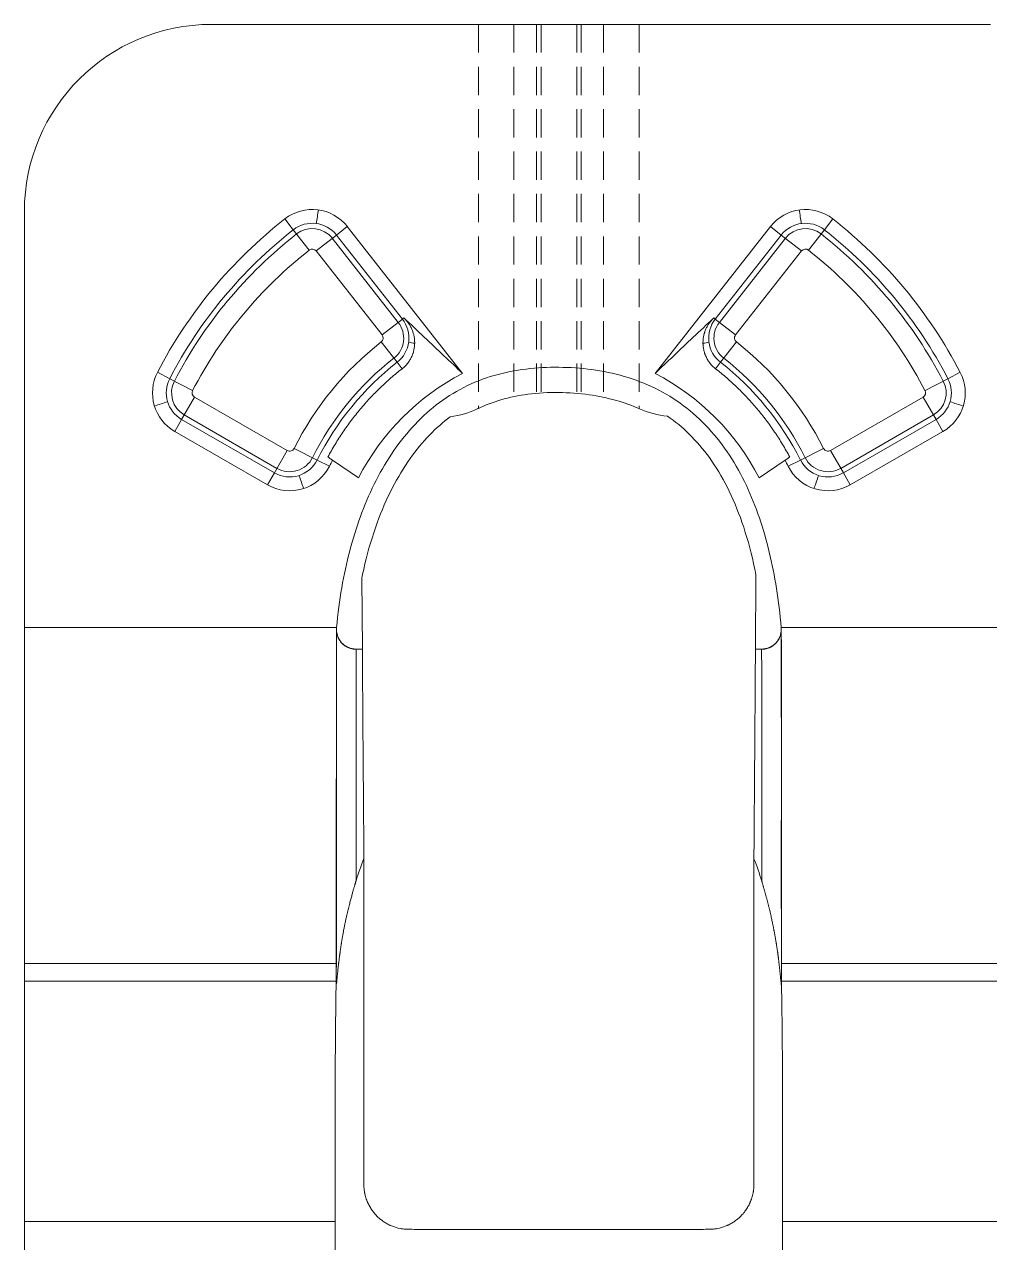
# Model space of a CAD drawing. Header units: millimetres. Extents: x 742 to 1164, y 383 to 613.
# Drawn here: x 742.1 to 850.4, y 476.6 to 613.5 of the extents above; entities that cross this region are included whole.
import ezdxf

# ---------------------------------------------------------------- set-up
doc = ezdxf.new("R2010")
doc.units = ezdxf.units.MM
doc.linetypes.add('HIDDEN', pattern=[9.525, 6.35, -3.175])
doc.layers.add('core', color=7, linetype='Continuous', lineweight=20)

msp = doc.modelspace()

# ---------------------------------------------------------------- linework, layer by layer
at = {"layer": 'core', "lineweight": 18}
for p, q in [((850.51, 613.46), (763.07, 613.46)), ((742.07, 592.46), (742.07, 545.7)), ((778.32, 590.75), (791.26, 574.25)), ((812.87, 574.25), (825.82, 590.75)), ((758.95, 567.74), (769.35, 561.74)), ((834.78, 561.74), (845.19, 567.74)), ((776.67, 564.5), (779.58, 562.51)), ((824.55, 562.51), (827.47, 564.5)), ((824.14, 543.29), (824.2, 551.58)), ((779.95, 551.27), (780.01, 543.29)), ((742.07, 545.7), (777.12, 545.7)), ((927.12, 545.7), (827.03, 545.7)), ((780.01, 543.29), (779.32, 543.29)), ((824.82, 543.29), (824.14, 543.29)), ((780.18, 519.76), (780.18, 483.16)), ((823.97, 519.73), (823.97, 483.16)), ((742.07, 507.96), (742.07, 505.98)), ((742.07, 418.01), (742.07, 478.97)), ((742.07, 478.97), (776.94, 478.97)), ((776.94, 475.15), (776.94, 478.97)), ((926.94, 478.97), (827.19, 478.97)), ((827.19, 478.97), (827.19, 475.15))]:
    msp.add_line(p, q, dxfattribs=at)
at = {"layer": 'core', "linetype": 'HIDDEN', "lineweight": 13, "ltscale": 0.5}
for p, q in [((793.03, 613.46), (793.03, 570.32)), ((797.03, 613.46), (797.03, 571.65)), ((799.57, 613.46), (799.57, 572.01)), ((800.07, 613.46), (800.07, 572.05)), ((804.07, 613.46), (804.07, 572.01)), ((804.57, 613.46), (804.57, 571.96)), ((807.1, 613.46), (807.1, 571.56))]:
    msp.add_line(p, q, dxfattribs=at)
at = {"layer": 'core', "lineweight": 13}
for p, q in [((771.3, 591.61), (772.26, 590.39)), ((832.83, 591.61), (831.88, 590.39)), ((774.04, 588.1), (772.26, 590.39)), ((778.32, 590.75), (777.1, 589.8)), ((825.82, 590.75), (827.03, 589.8)), ((830.09, 588.1), (831.88, 590.39)), ((774.82, 588.01), (777.1, 589.8)), ((776.63, 589.43), (784.04, 579.99)), ((777.1, 589.8), (784.51, 580.35)), ((819.63, 580.35), (827.03, 589.8)), ((820.1, 579.99), (827.5, 589.43)), ((829.31, 588.01), (827.03, 589.8)), ((774.82, 588.01), (782.23, 578.57)), ((821.91, 578.57), (829.31, 588.01)), ((782.23, 578.57), (784.51, 580.35)), ((784.68, 580.49), (784.51, 580.35)), ((819.46, 580.49), (819.63, 580.35)), ((821.91, 578.57), (819.63, 580.35)), ((782.13, 577.79), (783.92, 575.5)), ((822, 577.79), (820.22, 575.5)), ((784.48, 574.78), (783.92, 575.5)), ((819.66, 574.78), (820.22, 575.5)), ((757.01, 574.38), (758.38, 573.66)), ((760.95, 572.33), (758.38, 573.66)), ((843.18, 572.33), (845.75, 573.66)), ((847.13, 574.38), (845.75, 573.66)), ((761.17, 571.59), (759.72, 569.09)), ((771.58, 565.59), (761.17, 571.59)), ((842.96, 571.59), (832.56, 565.59)), ((842.96, 571.59), (844.41, 569.09)), ((770.42, 563.59), (760.02, 569.6)), ((811.11, 570.28), (811.11, 570.28)), ((811.11, 570.28), (811.11, 570.28)), ((844.12, 569.6), (833.71, 563.59)), ((758.95, 567.74), (759.72, 569.09)), ((770.13, 563.08), (759.72, 569.09)), ((844.41, 569.09), (834.01, 563.08)), ((845.19, 567.74), (844.41, 569.09)), ((771.58, 565.59), (770.13, 563.08)), ((772.35, 565.82), (774.94, 564.52)), ((831.79, 565.82), (829.19, 564.52)), ((832.56, 565.59), (834.01, 563.08)), ((776.33, 563.83), (774.94, 564.52)), ((827.81, 563.83), (829.19, 564.52)), ((769.35, 561.74), (770.13, 563.08)), ((834.78, 561.74), (834.01, 563.08)), ((777.09, 507.96), (742.07, 507.96)), ((827.05, 507.96), (927.09, 507.96))]:
    msp.add_line(p, q, dxfattribs=at)
at = {"layer": 'core', "lineweight": 18}
for centre, radius, start, end in [((763.07, 592.46), 21, 90, 180), ((774.39, 587.67), 5, 38.1022, 128.0354), ((829.75, 587.67), 5, 51.9646, 141.8978), ((803.73, 550.15), 52.63, 128.0354, 152.5959), ((800.4, 550.15), 52.63, 27.4041, 51.9646), ((761.45, 572.07), 5, 152.5959, 239.9964), ((803.73, 550.15), 27.13, 117.3628, 152.9008), ((800.4, 550.15), 27.13, 27.0999, 62.6406), ((842.69, 572.07), 5, 300.0036, 27.4041), ((788.67, 579.18), 9.87, 277.0527, 295.8209), ((815.14, 579.29), 9.87, 245.94, 264.8917), ((803.73, 550.15), 30.63, 152.0783, 153.4723), ((800.4, 550.15), 30.63, 26.5277, 27.9217), ((771.85, 566.07), 5, 239.9964, 333.4723), ((832.28, 566.07), 5, 206.5277, 300.0036)]:
    msp.add_arc(centre, radius, start, end, dxfattribs=at)
at = {"layer": 'core', "lineweight": 13}
for centre, radius, start, end in [((803.73, 550.15), 51.08, 128.0354, 152.5959), ((803.73, 550.15), 50.49, 128.0354, 152.5959), ((774.39, 587.67), 3.45, 38.1022, 128.0354), ((774.39, 587.67), 2.86, 38.1022, 128.0354), ((829.75, 587.67), 3.45, 51.9646, 141.8978), ((829.75, 587.67), 2.86, 51.9646, 141.8978), ((800.4, 550.15), 50.49, 27.4041, 51.9646), ((800.4, 550.15), 51.08, 27.4041, 51.9646), ((803.73, 550.15), 48.18, 128.0354, 152.5959), ((774.39, 587.67), 0.554, 38.1022, 128.0354), ((829.75, 587.67), 0.554, 51.9646, 141.8978), ((800.4, 550.15), 48.18, 27.4041, 51.9646), ((781.79, 578.22), 3.45, 308.013, 38.1022), ((822.34, 578.22), 3.45, 141.8978, 231.987), ((781.79, 578.22), 2.86, 308.013, 38.1022), ((822.34, 578.22), 2.86, 141.8978, 231.987), ((803.73, 550.15), 35.08, 128.013, 153.4723), ((781.79, 578.22), 0.554, 308.013, 38.1022), ((822.34, 578.22), 0.554, 141.8978, 231.987), ((800.4, 550.15), 35.08, 26.5277, 51.987), ((803.73, 550.15), 32.77, 128.013, 153.4723), ((803.73, 550.15), 32.18, 128.013, 153.4723), ((800.4, 550.15), 32.18, 26.5277, 51.987), ((800.4, 550.15), 32.77, 26.5277, 51.987), ((761.45, 572.07), 3.45, 152.5959, 239.9964), ((842.69, 572.07), 3.45, 300.0036, 27.4041), ((761.45, 572.07), 2.86, 152.5959, 239.9964), ((761.45, 572.07), 0.554, 152.5959, 239.9964), ((842.69, 572.07), 0.554, 300.0036, 27.4041), ((842.69, 572.07), 2.86, 300.0036, 27.4041), ((771.85, 566.07), 0.554, 239.9964, 333.4723), ((832.28, 566.07), 0.554, 206.5277, 300.0036), ((771.85, 566.07), 3.45, 239.9964, 333.4723), ((771.85, 566.07), 2.86, 239.9964, 333.4723), ((832.28, 566.07), 3.45, 206.5277, 300.0036), ((832.28, 566.07), 2.86, 206.5277, 300.0036)]:
    msp.add_arc(centre, radius, start, end, dxfattribs=at)
at = {"layer": 'core', "linetype": 'HIDDEN', "lineweight": 13, "ltscale": 0.5}
msp.add_open_spline([(811.1, 613.46), (811.1, 599.07), (811.1, 584.67), (811.1, 570.28)], degree=3, dxfattribs=at)
at = {"layer": 'core', "lineweight": 13}
for points in [[(775.08, 592.62), (775, 592.11), (774.92, 591.6), (774.84, 591.09)], [(829.29, 591.09), (829.22, 591.6), (829.14, 592.11), (829.06, 592.62)], [(785.88, 577.64), (785.66, 577.67), (785.43, 577.71), (785.21, 577.75)], [(818.93, 577.75), (818.7, 577.71), (818.48, 577.67), (818.25, 577.64)], [(802.07, 574.94), (800.84, 574.97), (798.41, 574.83), (794.78, 574.13), (791.34, 572.78), (788.25, 570.8), (785.54, 568.27), (783.21, 565.25), (781.27, 561.84), (779.73, 558.2), (778.54, 554.35), (777.65, 550.24), (777.26, 547.25), (777.12, 545.7)], [(827.03, 545.7), (826.9, 547.22), (826.54, 550.15), (825.74, 554.22), (824.64, 558.05), (823.19, 561.7), (821.3, 565.12), (818.94, 568.17), (816.13, 570.73), (812.93, 572.69), (809.43, 574.01), (805.78, 574.76), (803.31, 574.94), (802.07, 574.94)], [(758.15, 571.07), (757.65, 570.91), (757.16, 570.75), (756.67, 570.59)], [(847.46, 570.59), (846.97, 570.75), (846.48, 570.91), (845.99, 571.07)], [(777.07, 505.98), (765.41, 505.98), (753.74, 505.98), (742.07, 505.98)], [(827.06, 505.99), (860.4, 505.99), (893.74, 505.99), (927.07, 505.99)]]:
    msp.add_open_spline(points, degree=3, dxfattribs=at)
at = {"layer": 'core', "lineweight": 18}
for points, knots in [([(784.68, 580.49), (784.77, 580.4), (784.86, 580.31), (785.03, 580.11), (785.18, 579.91), (785.32, 579.7), (785.4, 579.56), (785.42, 579.53), (785.45, 579.47), (785.46, 579.44), (785.5, 579.36), (785.53, 579.3), (785.61, 579.12), (785.66, 579), (785.73, 578.76), (785.77, 578.64), (785.82, 578.39), (785.84, 578.26), (785.87, 578.06), (785.87, 577.99), (785.88, 577.86), (785.88, 577.8), (785.89, 577.6), (785.88, 577.47), (785.85, 577.2), (785.83, 577.07), (785.78, 576.8), (785.75, 576.67), (785.69, 576.5), (785.68, 576.47), (785.66, 576.4), (785.62, 576.3), (785.58, 576.21), (785.49, 576.01), (785.42, 575.89), (785.31, 575.7), (785.27, 575.64), (785.21, 575.55), (785.19, 575.52), (785.15, 575.46), (785.12, 575.43), (785.01, 575.29), (784.91, 575.18), (784.71, 574.97), (784.6, 574.88), (784.48, 574.78)], [0, 0, 0, 0, 0.0625, 0.0625, 0.125, 0.1875, 0.1875, 0.203125, 0.203125, 0.21875, 0.21875, 0.25, 0.25, 0.3125, 0.3125, 0.375, 0.375, 0.4375, 0.4375, 0.46875, 0.46875, 0.5, 0.5, 0.5625, 0.5625, 0.625, 0.625, 0.6875, 0.6875, 0.703125, 0.703125, 0.71875, 0.75, 0.75, 0.8125, 0.8125, 0.84375, 0.84375, 0.859375, 0.859375, 0.875, 0.875, 0.9375, 0.9375, 1, 1, 1, 1]), ([(819.66, 574.78), (819.54, 574.88), (819.43, 574.97), (819.22, 575.18), (819.13, 575.29), (819.01, 575.43), (818.99, 575.46), (818.95, 575.52), (818.93, 575.55), (818.86, 575.64), (818.83, 575.7), (818.71, 575.88), (818.65, 576.01), (818.56, 576.2), (818.53, 576.27), (818.49, 576.36), (818.48, 576.4), (818.46, 576.46), (818.45, 576.5), (818.39, 576.66), (818.36, 576.8), (818.3, 577.06), (818.28, 577.2), (818.26, 577.4), (818.26, 577.46), (818.25, 577.56), (818.25, 577.6), (818.25, 577.66), (818.25, 577.7), (818.25, 577.86), (818.26, 577.99), (818.29, 578.25), (818.31, 578.38), (818.35, 578.57), (818.37, 578.63), (818.39, 578.73), (818.4, 578.76), (818.42, 578.82), (818.43, 578.85), (818.48, 579.01), (818.53, 579.13), (818.63, 579.36), (818.74, 579.59), (818.88, 579.8), (818.99, 579.96), (819.03, 580.01), (819.11, 580.11), (819.15, 580.16), (819.27, 580.31), (819.36, 580.4), (819.46, 580.49)], [0, 0, 0, 0, 0.0625, 0.0625, 0.125, 0.125, 0.140625, 0.140625, 0.15625, 0.15625, 0.1875, 0.1875, 0.25, 0.25, 0.28125, 0.28125, 0.296875, 0.296875, 0.3125, 0.3125, 0.375, 0.375, 0.4375, 0.4375, 0.46875, 0.46875, 0.484375, 0.484375, 0.5, 0.5, 0.5625, 0.5625, 0.625, 0.625, 0.65625, 0.65625, 0.671875, 0.671875, 0.6875, 0.6875, 0.75, 0.75, 0.8125, 0.875, 0.875, 0.90625, 0.90625, 0.9375, 0.9375, 1, 1, 1, 1]), ([(776.14, 564.85), (776.4, 565.34), (776.94, 566.29), (777.81, 567.66), (778.76, 568.98), (779.77, 570.25), (780.84, 571.47), (781.61, 572.25), (782.1, 572.72), (782.2, 572.82), (782.4, 573), (782.5, 573.1), (782.8, 573.37), (783, 573.56), (783.62, 574.1), (784.05, 574.45), (784.48, 574.78)], [0, 0, 0, 0, 0.125, 0.25, 0.375, 0.5, 0.625, 0.75, 0.75, 0.78125, 0.78125, 0.8125, 0.8125, 0.875, 0.875, 1, 1, 1, 1]), ([(819.66, 574.78), (820.09, 574.45), (820.93, 573.75), (822.13, 572.65), (823.27, 571.49), (824.34, 570.28), (825.36, 569.01), (825.99, 568.12), (826.37, 567.56), (826.45, 567.44), (826.6, 567.21), (826.67, 567.1), (826.9, 566.75), (827.04, 566.52), (827.46, 565.81), (827.74, 565.34), (827.99, 564.85)], [0, 0, 0, 0, 0.125, 0.25, 0.375, 0.5, 0.625, 0.75, 0.75, 0.78125, 0.78125, 0.8125, 0.8125, 0.875, 0.875, 1, 1, 1, 1]), ([(802.04, 572.11), (800.89, 572.12), (798.7, 572.01), (795.64, 571.39), (793.8, 570.69), (792.97, 570.29)], [0, 0, 0, 0, 0.370565, 0.700747, 1, 1, 1, 1]), ([(811.11, 570.28), (810.27, 570.65), (808.42, 571.31), (805.37, 571.94), (803.19, 572.09), (802.04, 572.11)], [0, 0, 0, 0, 0.297973, 0.629968, 1, 1, 1, 1]), ([(789.88, 569.38), (789.06, 568.77), (787.43, 567.33), (785.24, 564.65), (783.25, 561.33), (781.53, 557.35), (780.52, 553.9), (780.06, 551.8), (779.95, 551.27)], [0, 0, 0, 0, 0.145043, 0.307906, 0.490406, 0.694576, 0.923038, 1, 1, 1, 1]), ([(824.2, 551.58), (824.11, 552.02), (823.7, 554.04), (822.77, 557.41), (821.11, 561.41), (819.12, 564.75), (816.85, 567.43), (815.13, 568.86), (814.26, 569.46)], [0, 0, 0, 0, 0.064635, 0.294242, 0.499201, 0.682425, 0.848387, 1, 1, 1, 1]), ([(742.07, 545.7), (742.07, 545.7), (742.07, 545.51), (742.07, 544.64), (742.07, 543.12), (742.07, 540.89), (742.07, 537.71), (742.07, 533.33), (742.07, 527.7), (742.07, 521.12), (742.07, 514.41), (742.07, 509.95), (742.07, 507.96)], [0, 0, 0, 0, 0.089145, 0.177231, 0.265867, 0.356144, 0.457452, 0.566162, 0.680956, 0.800817, 0.912839, 1, 1, 1, 1]), ([(777.09, 507.96), (777.09, 508.68), (777.09, 509.39), (777.09, 510.45), (777.09, 510.98), (777.09, 511.5), (777.09, 511.85), (777.09, 512.02), (777.09, 512.89), (777.09, 513.58), (777.09, 514.93), (777.09, 515.6), (777.1, 517.59), (777.1, 518.88), (777.1, 521.4), (777.09, 522.62), (777.09, 524.41), (777.09, 525), (777.09, 525.72), (777.09, 525.87), (777.09, 526.15), (777.09, 526.3), (777.09, 526.72), (777.09, 527.01), (777.09, 527.84), (777.09, 528.39), (777.09, 529.45), (777.09, 529.98), (777.09, 531.5), (777.09, 532.48), (777.1, 533.86), (777.1, 534.31), (777.1, 535.18), (777.1, 535.6), (777.1, 536.22), (777.1, 536.53), (777.1, 536.82), (777.1, 537.02), (777.1, 537.12), (777.1, 537.6), (777.1, 537.97), (777.1, 539.05), (777.1, 539.71), (777.1, 540.63), (777.1, 540.92), (777.1, 541.33), (777.1, 541.47), (777.1, 541.73), (777.1, 541.86), (777.1, 542.24), (777.1, 542.48), (777.1, 542.93), (777.1, 543.14), (777.1, 543.74), (777.1, 544.09), (777.1, 544.53), (777.1, 544.67), (777.11, 544.91), (777.11, 545.13), (777.11, 545.3), (777.11, 545.39), (777.11, 545.41), (777.11, 545.44), (777.11, 545.46), (777.11, 545.51), (777.11, 545.53), (777.11, 545.65), (777.11, 545.7), (777.12, 545.7)], [0, 0, 0, 0, 0.03125, 0.03125, 0.046875, 0.054687, 0.054687, 0.0625, 0.0625, 0.09375, 0.09375, 0.125, 0.125, 0.1875, 0.1875, 0.25, 0.25, 0.28125, 0.28125, 0.289063, 0.289063, 0.296875, 0.296875, 0.3125, 0.3125, 0.34375, 0.34375, 0.375, 0.375, 0.4375, 0.4375, 0.46875, 0.46875, 0.5, 0.5, 0.515625, 0.523438, 0.523438, 0.53125, 0.53125, 0.5625, 0.5625, 0.625, 0.625, 0.65625, 0.65625, 0.671875, 0.671875, 0.6875, 0.6875, 0.71875, 0.71875, 0.75, 0.75, 0.8125, 0.8125, 0.84375, 0.84375, 0.875, 0.90625, 0.90625, 0.914063, 0.914063, 0.921875, 0.921875, 0.9375, 0.9375, 1, 1, 1, 1]), ([(779.32, 543.29), (779.24, 543.29), (779.09, 543.3), (778.94, 543.32), (778.79, 543.35), (778.71, 543.37), (778.6, 543.41), (778.57, 543.42), (778.49, 543.45), (778.46, 543.46), (778.35, 543.51), (778.29, 543.54), (778.15, 543.62), (778.09, 543.66), (778, 543.73), (777.97, 543.75), (777.9, 543.8), (777.88, 543.82), (777.79, 543.9), (777.74, 543.95), (777.63, 544.06), (777.58, 544.12), (777.52, 544.21), (777.49, 544.25), (777.45, 544.31), (777.43, 544.34), (777.37, 544.44), (777.34, 544.51), (777.27, 544.65), (777.25, 544.72), (777.21, 544.83), (777.2, 544.87), (777.18, 544.94), (777.17, 544.98), (777.14, 545.09), (777.13, 545.17), (777.11, 545.32), (777.1, 545.47), (777.11, 545.62), (777.12, 545.7)], [0, 0, 0, 0, 0.0625, 0.125, 0.125, 0.1875, 0.1875, 0.21875, 0.21875, 0.25, 0.25, 0.3125, 0.3125, 0.375, 0.375, 0.40625, 0.40625, 0.4375, 0.4375, 0.5, 0.5, 0.5625, 0.5625, 0.59375, 0.59375, 0.625, 0.625, 0.6875, 0.6875, 0.75, 0.75, 0.78125, 0.78125, 0.8125, 0.8125, 0.875, 0.875, 0.9375, 1, 1, 1, 1]), ([(779.32, 543.26), (779.21, 543.26), (778.99, 543.27), (778.7, 543.34), (778.44, 543.44), (778.2, 543.56), (778, 543.69), (777.83, 543.82), (777.7, 543.96), (777.58, 544.1), (777.48, 544.23), (777.41, 544.35), (777.35, 544.47), (777.29, 544.58), (777.25, 544.69), (777.21, 544.81), (777.18, 544.93), (777.15, 545.05), (777.13, 545.16), (777.12, 545.24), (777.12, 545.27), (777.12, 545.28)], [0, 0, 0, 0, 0.07044, 0.138255, 0.19813, 0.250204, 0.30802, 0.353693, 0.390185, 0.435228, 0.470013, 0.496844, 0.526491, 0.563048, 0.608386, 0.663526, 0.729053, 0.805332, 0.892606, 0.991053, 1, 1, 1, 1]), ([(827.03, 545.7), (827.03, 545.62), (827.04, 545.47), (827.03, 545.32), (827.01, 545.17), (827, 545.09), (826.97, 544.98), (826.96, 544.94), (826.94, 544.87), (826.93, 544.83), (826.9, 544.72), (826.87, 544.65), (826.8, 544.51), (826.77, 544.44), (826.71, 544.34), (826.69, 544.31), (826.65, 544.25), (826.63, 544.22), (826.56, 544.12), (826.51, 544.06), (826.41, 543.95), (826.35, 543.9), (826.27, 543.82), (826.24, 543.8), (826.18, 543.75), (826.15, 543.73), (826.05, 543.66), (825.99, 543.62), (825.86, 543.54), (825.79, 543.51), (825.68, 543.46), (825.65, 543.45), (825.58, 543.42), (825.54, 543.41), (825.43, 543.37), (825.36, 543.35), (825.21, 543.32), (825.06, 543.3), (824.9, 543.29), (824.82, 543.29)], [0, 0, 0, 0, 0.0625, 0.125, 0.125, 0.1875, 0.1875, 0.21875, 0.21875, 0.25, 0.25, 0.3125, 0.3125, 0.375, 0.375, 0.40625, 0.40625, 0.4375, 0.4375, 0.5, 0.5, 0.5625, 0.5625, 0.59375, 0.59375, 0.625, 0.625, 0.6875, 0.6875, 0.75, 0.75, 0.78125, 0.78125, 0.8125, 0.8125, 0.875, 0.875, 0.9375, 1, 1, 1, 1]), ([(827.03, 545.32), (827.03, 545.32), (827.03, 545.3), (827.02, 545.25), (827.01, 545.18), (827, 545.1), (826.99, 545.02), (826.97, 544.93), (826.95, 544.85), (826.92, 544.76), (826.9, 544.7), (826.87, 544.64), (826.84, 544.55), (826.78, 544.44), (826.71, 544.31), (826.63, 544.18), (826.53, 544.06), (826.41, 543.93), (826.27, 543.79), (826.08, 543.64), (825.84, 543.5), (825.59, 543.39), (825.33, 543.31), (825.08, 543.27), (824.91, 543.26), (824.83, 543.26)], [0, 0, 0, 0, 0.012369, 0.106909, 0.189821, 0.261229, 0.321321, 0.370402, 0.409015, 0.438258, 0.450113, 0.460763, 0.480079, 0.508561, 0.537146, 0.570735, 0.600988, 0.636033, 0.676637, 0.72442, 0.780933, 0.846533, 0.895402, 0.948343, 1, 1, 1, 1]), ([(827.05, 507.96), (827.05, 508.68), (827.05, 509.39), (827.05, 510.44), (827.05, 510.97), (827.05, 511.49), (827.05, 511.84), (827.05, 512.02), (827.05, 512.88), (827.05, 513.57), (827.04, 514.93), (827.04, 516.27), (827.04, 517.59), (827.04, 518.56), (827.04, 518.89), (827.04, 519.37), (827.04, 519.53), (827.04, 519.85), (827.04, 520.01), (827.04, 521.43), (827.04, 522.66), (827.05, 525.03), (827.05, 526.17), (827.05, 527.83), (827.05, 528.37), (827.05, 529.43), (827.05, 529.95), (827.05, 530.98), (827.05, 531.48), (827.05, 532.09), (827.05, 532.21), (827.05, 532.45), (827.05, 532.82), (827.05, 533.17), (827.05, 533.86), (827.05, 534.31), (827.05, 535.19), (827.04, 536.04), (827.04, 536.84), (827.04, 537.32), (827.04, 537.41), (827.04, 537.6), (827.04, 537.7), (827.04, 537.98), (827.04, 538.16), (827.04, 539.05), (827.04, 539.71), (827.04, 540.63), (827.04, 540.92), (827.04, 541.33), (827.04, 541.47), (827.04, 541.73), (827.04, 541.86), (827.04, 542.24), (827.04, 542.47), (827.04, 542.93), (827.04, 543.14), (827.04, 543.54), (827.04, 543.73), (827.04, 543.99), (827.04, 544.07), (827.04, 544.2), (827.04, 544.24), (827.04, 544.31), (827.04, 544.35), (827.04, 544.54), (827.04, 544.68), (827.03, 544.92), (827.03, 545.14), (827.03, 545.31), (827.03, 545.45), (827.03, 545.51), (827.03, 545.65), (827.03, 545.7), (827.03, 545.7)], [0, 0, 0, 0, 0.03125, 0.03125, 0.046875, 0.054688, 0.054688, 0.0625, 0.0625, 0.09375, 0.09375, 0.125, 0.15625, 0.15625, 0.171875, 0.171875, 0.179688, 0.179688, 0.1875, 0.1875, 0.25, 0.25, 0.3125, 0.3125, 0.34375, 0.34375, 0.375, 0.375, 0.40625, 0.40625, 0.414063, 0.414063, 0.421875, 0.4375, 0.4375, 0.46875, 0.46875, 0.5, 0.53125, 0.53125, 0.539063, 0.539063, 0.546875, 0.546875, 0.5625, 0.5625, 0.625, 0.625, 0.65625, 0.65625, 0.671875, 0.671875, 0.6875, 0.6875, 0.71875, 0.71875, 0.75, 0.75, 0.78125, 0.78125, 0.796875, 0.796875, 0.804687, 0.804687, 0.8125, 0.8125, 0.84375, 0.84375, 0.875, 0.90625, 0.90625, 0.9375, 0.9375, 1, 1, 1, 1]), ([(780.18, 519.76), (780.17, 521.67), (780.1, 531.12), (780.03, 540.45), (780.01, 543.29), (780.01, 543.29)], [0, 0, 0, 0, 0.135443, 0.71189, 1, 1, 1, 1]), ([(824.14, 543.29), (824.14, 543.29), (824.12, 540.45), (824.05, 531.11), (823.98, 521.65), (823.97, 519.73)], [0, 0, 0, 0, 0.287993, 0.863979, 1, 1, 1, 1]), ([(777.08, 505.98), (777.08, 505.98), (777.08, 505.98), (777.08, 505.97), (777.08, 505.97), (777.08, 505.97), (777.08, 505.96), (777.08, 505.96), (777.08, 505.96), (777.08, 505.96), (777.08, 505.95), (777.08, 505.95), (777.08, 505.95), (777.08, 505.94), (777.08, 505.94), (777.08, 505.94), (777.08, 505.93), (777.08, 505.93), (777.08, 505.93), (777.08, 505.92), (777.08, 505.92), (777.08, 505.92), (777.08, 505.92), (777.08, 505.91), (777.08, 505.91), (777.08, 505.91), (777.08, 505.9), (777.08, 505.9), (777.08, 505.9), (777.08, 505.89), (777.08, 505.89), (777.08, 505.89), (777.08, 505.88), (777.08, 505.88), (777.08, 505.88), (777.08, 505.88), (777.08, 505.87), (777.08, 505.87), (777.08, 505.87), (777.08, 505.86), (777.08, 505.86), (777.08, 505.86), (777.08, 505.86), (777.08, 505.86), (777.08, 505.85), (777.08, 505.85), (777.08, 505.85), (777.08, 505.84), (777.08, 505.84), (777.08, 505.83), (777.08, 505.82), (777.08, 505.82), (777.08, 505.81), (777.08, 505.8), (777.08, 505.79), (777.08, 505.78), (777.08, 505.78), (777.08, 505.77), (777.08, 505.76), (777.08, 505.74), (777.08, 505.73), (777.08, 505.72), (777.08, 505.71), (777.08, 505.7), (777.09, 505.69), (777.09, 505.68), (777.09, 505.68), (777.09, 505.67), (777.09, 505.67), (777.09, 505.67), (777.09, 505.67), (777.09, 505.68), (777.1, 505.68), (777.1, 505.7), (777.11, 505.73), (777.11, 505.77), (777.12, 505.82), (777.13, 505.88), (777.13, 505.95), (777.14, 506.03), (777.15, 506.12), (777.16, 506.22), (777.17, 506.33), (777.18, 506.46), (777.2, 506.61), (777.21, 506.77), (777.23, 506.94), (777.25, 507.13), (777.27, 507.33), (777.29, 507.52), (777.31, 507.68), (777.33, 507.81), (777.34, 507.93), (777.36, 508.06), (777.37, 508.18), (777.39, 508.3), (777.4, 508.43), (777.42, 508.55), (777.43, 508.66), (777.45, 508.78), (777.46, 508.9), (777.48, 509.01), (777.49, 509.12), (777.51, 509.23), (777.52, 509.34), (777.54, 509.45), (777.55, 509.56), (777.57, 509.66), (777.58, 509.77), (777.6, 509.87), (777.62, 509.97), (777.63, 510.07), (777.65, 510.17), (777.66, 510.27), (777.68, 510.36), (777.69, 510.46), (777.71, 510.55), (777.72, 510.64), (777.74, 510.77), (777.77, 510.93), (777.8, 511.12), (777.84, 511.32), (777.88, 511.52), (777.91, 511.72), (777.95, 511.93), (777.99, 512.13), (778.04, 512.34), (778.08, 512.55), (778.12, 512.76), (778.17, 512.97), (778.22, 513.19), (778.27, 513.43), (778.34, 513.71), (778.41, 514.01), (778.48, 514.3), (778.55, 514.57), (778.62, 514.84), (778.68, 515.08), (778.75, 515.32), (778.81, 515.54), (778.87, 515.76), (778.92, 515.95), (778.97, 516.14), (779.02, 516.31), (779.07, 516.47), (779.11, 516.62), (779.15, 516.76), (779.19, 516.88), (779.22, 516.99), (779.25, 517.09), (779.27, 517.17), (779.29, 517.22), (779.3, 517.25)], [0, 0, 0, 0, 0.000246, 0.000492, 0.000737, 0.000982, 0.001227, 0.001471, 0.001714, 0.001958, 0.002201, 0.002443, 0.002685, 0.002927, 0.003168, 0.003409, 0.00365, 0.00389, 0.004129, 0.004369, 0.004608, 0.004846, 0.005084, 0.005322, 0.005559, 0.005796, 0.006033, 0.006269, 0.006504, 0.00674, 0.006975, 0.007209, 0.007443, 0.007677, 0.007911, 0.008144, 0.008376, 0.008608, 0.00884, 0.009072, 0.009139, 0.009242, 0.009382, 0.009558, 0.009772, 0.010022, 0.01031, 0.010635, 0.010996, 0.011395, 0.011831, 0.012304, 0.012814, 0.013458, 0.014077, 0.014674, 0.015248, 0.0158, 0.016333, 0.0175, 0.01859, 0.019609, 0.020567, 0.021473, 0.022341, 0.023184, 0.024018, 0.024859, 0.025721, 0.02662, 0.027567, 0.028575, 0.029651, 0.032702, 0.036367, 0.040698, 0.045724, 0.051465, 0.057933, 0.065136, 0.072618, 0.081258, 0.091056, 0.102013, 0.114128, 0.127399, 0.141825, 0.157403, 0.174132, 0.192008, 0.202641, 0.213156, 0.223553, 0.233831, 0.243991, 0.254033, 0.263958, 0.273766, 0.283456, 0.29303, 0.302487, 0.31183, 0.321056, 0.330168, 0.339166, 0.348049, 0.356819, 0.365475, 0.374017, 0.382447, 0.390765, 0.398969, 0.407062, 0.415043, 0.422912, 0.430669, 0.438315, 0.44585, 0.453274, 0.469378, 0.485648, 0.502087, 0.518696, 0.535475, 0.552425, 0.569548, 0.586844, 0.604311, 0.621951, 0.639761, 0.657743, 0.675896, 0.70228, 0.727592, 0.751832, 0.775, 0.797095, 0.81812, 0.838073, 0.856954, 0.874765, 0.891505, 0.907174, 0.921773, 0.9353, 0.947757, 0.959143, 0.969457, 0.978701, 0.986872, 0.993972, 1, 1, 1, 1]), ([(824.84, 517.23), (824.85, 517.2), (824.88, 517.13), (824.91, 517.02), (824.94, 516.91), (824.97, 516.79), (825.01, 516.68), (825.04, 516.56), (825.08, 516.44), (825.11, 516.31), (825.15, 516.18), (825.19, 516.05), (825.23, 515.92), (825.26, 515.78), (825.3, 515.64), (825.34, 515.5), (825.38, 515.35), (825.42, 515.21), (825.46, 515.05), (825.5, 514.9), (825.54, 514.74), (825.58, 514.58), (825.64, 514.36), (825.71, 514.08), (825.79, 513.75), (825.86, 513.45), (825.92, 513.17), (825.97, 512.92), (826.02, 512.68), (826.07, 512.48), (826.1, 512.3), (826.14, 512.14), (826.17, 511.99), (826.19, 511.84), (826.22, 511.69), (826.25, 511.55), (826.28, 511.4), (826.3, 511.25), (826.33, 511.11), (826.35, 510.96), (826.38, 510.81), (826.4, 510.67), (826.43, 510.52), (826.45, 510.38), (826.48, 510.23), (826.5, 510.09), (826.52, 509.95), (826.54, 509.8), (826.56, 509.66), (826.59, 509.52), (826.6, 509.41), (826.61, 509.33), (826.62, 509.28), (826.63, 509.22), (826.64, 509.14), (826.65, 509.05), (826.67, 508.94), (826.68, 508.82), (826.7, 508.69), (826.72, 508.55), (826.74, 508.39), (826.76, 508.21), (826.78, 508.03), (826.8, 507.82), (826.83, 507.63), (826.85, 507.45), (826.86, 507.29), (826.88, 507.14), (826.89, 507), (826.91, 506.87), (826.92, 506.75), (826.93, 506.65), (826.94, 506.51), (826.96, 506.35), (826.98, 506.17), (826.99, 506.01), (827.01, 505.87), (827.02, 505.76), (827.03, 505.68), (827.03, 505.63), (827.04, 505.6), (827.04, 505.59), (827.05, 505.58), (827.05, 505.58), (827.05, 505.59), (827.05, 505.6), (827.06, 505.62), (827.06, 505.64), (827.06, 505.67), (827.06, 505.7), (827.06, 505.74), (827.06, 505.77), (827.06, 505.8), (827.06, 505.81), (827.06, 505.83), (827.06, 505.84), (827.06, 505.86), (827.06, 505.87), (827.06, 505.88), (827.06, 505.89), (827.06, 505.89), (827.06, 505.9), (827.06, 505.91), (827.06, 505.91), (827.06, 505.92), (827.06, 505.93), (827.06, 505.93), (827.06, 505.94), (827.06, 505.95), (827.06, 505.96), (827.06, 505.97), (827.06, 505.97), (827.06, 505.98), (827.06, 505.99), (827.06, 505.99)], [0, 0, 0, 0, 0.008716, 0.017676, 0.02688, 0.036328, 0.04602, 0.055956, 0.066136, 0.07656, 0.087228, 0.098141, 0.109298, 0.120699, 0.132345, 0.144236, 0.156371, 0.16875, 0.181375, 0.194244, 0.207359, 0.220718, 0.234322, 0.263513, 0.290684, 0.315833, 0.338962, 0.36007, 0.379157, 0.396222, 0.411264, 0.423559, 0.435813, 0.448025, 0.460197, 0.472327, 0.484417, 0.496467, 0.508477, 0.520448, 0.53238, 0.544274, 0.55613, 0.567949, 0.57973, 0.591474, 0.603182, 0.614854, 0.626491, 0.638092, 0.649658, 0.652698, 0.656828, 0.662049, 0.668361, 0.675766, 0.684266, 0.693862, 0.704556, 0.71635, 0.729249, 0.743254, 0.758369, 0.774598, 0.791943, 0.805824, 0.818825, 0.830942, 0.842175, 0.852521, 0.861979, 0.870547, 0.878225, 0.895576, 0.91103, 0.924593, 0.936272, 0.946082, 0.954054, 0.960248, 0.96281, 0.965049, 0.967009, 0.968754, 0.970376, 0.971986, 0.973702, 0.975618, 0.977607, 0.979899, 0.982519, 0.985483, 0.986638, 0.987743, 0.988798, 0.989803, 0.990759, 0.991668, 0.99211, 0.99256, 0.993019, 0.993486, 0.993963, 0.994451, 0.994949, 0.995459, 0.99598, 0.996514, 0.997061, 0.997621, 0.998195, 0.998782, 0.999384, 1, 1, 1, 1]), ([(742.07, 505.98), (742.07, 504.7), (742.07, 501.89), (742.07, 497.64), (742.07, 493.11), (742.07, 488.49), (742.07, 483.73), (742.07, 480.54), (742.07, 478.97)], [0, 0, 0, 0, 0.144123, 0.314124, 0.474121, 0.647098, 0.826542, 1, 1, 1, 1]), ([(776.94, 478.97), (776.94, 480.1), (776.94, 481.23), (776.94, 482.93), (776.94, 483.49), (776.94, 484.63), (776.94, 485.19), (776.94, 486.89), (776.94, 488.02), (776.95, 490.27), (776.95, 491.4), (776.95, 493.66), (776.96, 494.78), (776.97, 497.03), (776.98, 498.16), (776.99, 500.4), (777.01, 501.52), (777.03, 503.75), (777.05, 504.87), (777.07, 505.98)], [0, 0, 0, 0, 0.125, 0.125, 0.1875, 0.1875, 0.25, 0.25, 0.375, 0.375, 0.5, 0.5, 0.625, 0.625, 0.75, 0.75, 0.875, 0.875, 1, 1, 1, 1]), ([(827.19, 478.97), (827.19, 480.1), (827.19, 481.23), (827.19, 482.93), (827.19, 483.5), (827.19, 484.63), (827.19, 485.19), (827.19, 486.89), (827.19, 488.02), (827.19, 490.28), (827.19, 491.41), (827.18, 493.66), (827.18, 494.79), (827.17, 497.04), (827.16, 498.16), (827.14, 500.4), (827.13, 501.52), (827.1, 503.76), (827.08, 504.88), (827.06, 505.99)], [0, 0, 0, 0, 0.125, 0.125, 0.1875, 0.1875, 0.25, 0.25, 0.375, 0.375, 0.5, 0.5, 0.625, 0.625, 0.75, 0.75, 0.875, 0.875, 1, 1, 1, 1]), ([(785.18, 478.11), (785.02, 478.11), (784.87, 478.11), (784.56, 478.15), (784.41, 478.17), (783.96, 478.25), (783.67, 478.34), (783.33, 478.47), (783.22, 478.51), (783.12, 478.56), (783.05, 478.59), (783.02, 478.61), (782.85, 478.69), (782.59, 478.83), (782.35, 479), (782.11, 479.18), (782, 479.27), (781.77, 479.47), (781.66, 479.57), (781.45, 479.8), (781.35, 479.92), (781.2, 480.1), (781.16, 480.17), (781.06, 480.3), (781.02, 480.37), (780.88, 480.58), (780.8, 480.73), (780.7, 480.92), (780.68, 480.96), (780.64, 481.04), (780.59, 481.16), (780.54, 481.29), (780.47, 481.46), (780.44, 481.55), (780.38, 481.73), (780.36, 481.82), (780.32, 481.97), (780.3, 482.04), (780.29, 482.12), (780.28, 482.17), (780.27, 482.19), (780.25, 482.32), (780.23, 482.42), (780.21, 482.63), (780.2, 482.73), (780.18, 482.95), (780.18, 483.05), (780.18, 483.16)], [0, 0, 0, 0, 0.0625, 0.0625, 0.125, 0.125, 0.25, 0.25, 0.28125, 0.296875, 0.296875, 0.3125, 0.3125, 0.375, 0.4375, 0.4375, 0.5, 0.5, 0.5625, 0.5625, 0.625, 0.625, 0.65625, 0.65625, 0.6875, 0.6875, 0.75, 0.75, 0.765625, 0.765625, 0.78125, 0.8125, 0.8125, 0.84375, 0.84375, 0.875, 0.875, 0.890625, 0.898437, 0.898437, 0.90625, 0.90625, 0.9375, 0.9375, 0.96875, 0.96875, 1, 1, 1, 1]), ([(823.97, 483.16), (823.97, 483.05), (823.96, 482.95), (823.95, 482.73), (823.94, 482.63), (823.92, 482.47), (823.91, 482.39), (823.9, 482.32), (823.89, 482.27), (823.88, 482.24), (823.86, 482.11), (823.84, 482.01), (823.79, 481.82), (823.76, 481.73), (823.7, 481.55), (823.67, 481.46), (823.62, 481.33), (823.61, 481.28), (823.57, 481.2), (823.55, 481.16), (823.5, 481.03), (823.46, 480.95), (823.34, 480.72), (823.26, 480.58), (823.08, 480.3), (822.99, 480.17), (822.87, 480.01), (822.84, 479.98), (822.79, 479.92), (822.77, 479.89), (822.69, 479.8), (822.64, 479.74), (822.48, 479.57), (822.37, 479.47), (822.15, 479.27), (822.03, 479.18), (821.8, 479), (821.67, 478.92), (821.42, 478.76), (821.29, 478.69), (821.13, 478.61), (821.09, 478.59), (821.03, 478.56), (820.99, 478.55), (820.89, 478.5), (820.82, 478.47), (820.47, 478.34), (820.19, 478.25), (819.74, 478.17), (819.59, 478.15), (819.28, 478.11), (819.12, 478.11), (818.96, 478.11)], [0, 0, 0, 0, 0.03125, 0.03125, 0.0625, 0.0625, 0.078125, 0.085938, 0.085938, 0.09375, 0.09375, 0.125, 0.125, 0.15625, 0.15625, 0.1875, 0.1875, 0.203125, 0.203125, 0.21875, 0.21875, 0.25, 0.25, 0.3125, 0.3125, 0.375, 0.375, 0.390625, 0.390625, 0.40625, 0.40625, 0.4375, 0.4375, 0.5, 0.5, 0.5625, 0.5625, 0.625, 0.625, 0.6875, 0.6875, 0.703125, 0.703125, 0.71875, 0.71875, 0.75, 0.75, 0.875, 0.875, 0.9375, 0.9375, 1, 1, 1, 1]), ([(818.96, 478.11), (818.39, 478.1), (817.79, 478.1), (816.56, 478.09), (815.93, 478.09), (814.62, 478.09), (813.95, 478.09), (812.91, 478.08), (812.56, 478.08), (812.03, 478.08), (811.85, 478.08), (811.49, 478.08), (811.31, 478.08), (810.41, 478.08), (809.67, 478.08), (808.2, 478.07), (807.45, 478.07), (805.94, 478.07), (805.18, 478.07), (804.21, 478.07), (804.02, 478.07), (803.73, 478.07), (803.63, 478.07), (803.43, 478.07), (802.95, 478.07), (802.47, 478.07), (801.31, 478.07), (800.54, 478.07), (799.01, 478.07), (798.25, 478.07), (797.11, 478.07), (796.74, 478.07), (796.17, 478.07), (795.89, 478.08), (795.61, 478.08), (795.42, 478.08), (795.33, 478.08), (794.48, 478.08), (793.75, 478.08), (792.31, 478.08), (791.61, 478.08), (790.24, 478.09), (789.56, 478.09), (788.57, 478.09), (788.25, 478.09), (787.77, 478.09), (787.61, 478.09), (787.29, 478.1), (787.13, 478.1), (786.36, 478.1), (785.76, 478.1), (785.18, 478.11)], [0, 0, 0, 0, 0.0625, 0.0625, 0.125, 0.125, 0.1875, 0.1875, 0.21875, 0.21875, 0.234375, 0.234375, 0.25, 0.25, 0.3125, 0.3125, 0.375, 0.375, 0.4375, 0.4375, 0.453125, 0.453125, 0.460938, 0.460938, 0.46875, 0.5, 0.5, 0.5625, 0.5625, 0.625, 0.625, 0.65625, 0.65625, 0.671875, 0.679688, 0.679688, 0.6875, 0.6875, 0.75, 0.75, 0.8125, 0.8125, 0.875, 0.875, 0.90625, 0.90625, 0.921875, 0.921875, 0.9375, 0.9375, 1, 1, 1, 1])]:
    msp.add_open_spline(points, degree=3, knots=knots, dxfattribs=at)
for points in [[(784.68, 580.49), (785.46, 579.75), (786.98, 578.31), (789.18, 576.23), (790.58, 574.9), (791.26, 574.25)], [(812.87, 574.25), (813.55, 574.89), (814.95, 576.22), (817.14, 578.3), (818.67, 579.75), (819.46, 580.49)], [(776.14, 564.85), (776.2, 564.81), (776.32, 564.73), (776.49, 564.61), (776.61, 564.54), (776.67, 564.5)], [(827.99, 564.85), (827.93, 564.81), (827.82, 564.73), (827.64, 564.61), (827.53, 564.54), (827.47, 564.5)], [(779.32, 543.29), (779.32, 543.29), (779.32, 543.28), (779.32, 543.26)], [(779.3, 517.25), (779.55, 518.11), (779.85, 518.95), (780.18, 519.76)], [(823.97, 519.73), (824.3, 518.92), (824.59, 518.09), (824.84, 517.23)], [(777.08, 505.98), (777.08, 506.15), (777.08, 506.49), (777.08, 506.99), (777.09, 507.48), (777.09, 507.8), (777.09, 507.96)], [(827.05, 507.96), (827.05, 507.68), (827.05, 507.12), (827.06, 506.55), (827.06, 506.26)], [(827.06, 505.99), (827.06, 506.08), (827.06, 506.17), (827.06, 506.26)]]:
    msp.add_open_spline(points, degree=3, dxfattribs=at)
at = {"layer": 'core', "lineweight": 13}
for points, knots in [([(772.91, 562.78), (772.91, 562.77), (772.91, 562.77), (773.08, 562.28), (773.25, 561.8), (773.42, 561.32)], [0, 0, 0, 0, 0.011141, 0.011141, 1, 1, 1, 1]), ([(830.71, 561.32), (830.89, 561.8), (831.06, 562.28), (831.22, 562.77), (831.23, 562.77), (831.23, 562.78)], [0, 0, 0, 0, 0.988859, 0.988859, 1, 1, 1, 1]), ([(777.11, 545.64), (777.11, 545.63), (777.11, 545.59), (777.11, 545.52), (777.1, 545.43), (777.1, 545.34), (777.1, 545.27), (777.1, 545.21), (777.1, 545.16), (777.1, 545.11), (777.1, 545.05), (777.1, 544.94), (777.1, 544.72), (777.1, 544.39), (777.09, 544), (777.09, 543.58), (777.09, 543.11), (777.09, 542.59), (777.09, 542.04), (777.09, 541.44), (777.09, 540.8), (777.09, 540.12), (777.09, 539.4), (777.09, 538.64), (777.09, 537.84), (777.09, 536.99), (777.09, 536.1), (777.09, 535.14), (777.09, 534.14), (777.09, 533.09), (777.09, 532), (777.09, 530.88), (777.09, 529.74), (777.09, 528.6), (777.08, 527.46), (777.08, 526.53), (777.08, 525.83), (777.08, 525.35), (777.08, 524.87), (777.08, 524.38), (777.08, 523.85), (777.08, 523.27), (777.08, 522.64), (777.08, 521.97), (777.08, 521.24), (777.08, 520.45), (777.08, 519.59), (777.08, 518.63), (777.08, 517.59), (777.08, 516.48), (777.08, 515.29), (777.08, 514.02), (777.08, 512.71), (777.08, 511.34), (777.08, 509.93), (777.08, 508.45), (777.08, 507.06), (777.08, 506.15), (777.08, 505.77)], [0, 0, 0, 0, 0.002487, 0.015066, 0.026726, 0.037471, 0.047302, 0.054389, 0.060916, 0.067198, 0.073498, 0.079815, 0.108231, 0.136999, 0.162979, 0.189144, 0.214951, 0.240312, 0.265677, 0.290587, 0.315042, 0.339279, 0.363518, 0.387326, 0.411138, 0.434954, 0.458771, 0.483023, 0.507274, 0.531524, 0.555773, 0.58002, 0.603462, 0.62623, 0.648325, 0.669745, 0.678629, 0.687392, 0.696033, 0.704684, 0.714156, 0.724591, 0.735312, 0.746887, 0.759318, 0.772604, 0.786744, 0.802674, 0.819564, 0.837413, 0.856219, 0.87598, 0.896696, 0.917101, 0.938353, 0.960451, 0.983394, 1, 1, 1, 1]), ([(827.06, 505.68), (827.06, 505.98), (827.06, 506.72), (827.06, 507.87), (827.05, 509.11), (827.05, 510.28), (827.05, 511.37), (827.05, 512.39), (827.05, 513.32), (827.05, 514.16), (827.05, 514.92), (827.05, 515.62), (827.05, 516.26), (827.05, 516.87), (827.05, 517.79), (827.05, 519.03), (827.05, 520.59), (827.05, 522.13), (827.05, 523.66), (827.05, 525.16), (827.05, 526.62), (827.05, 528.01), (827.05, 529.34), (827.05, 530.61), (827.05, 531.81), (827.05, 532.95), (827.05, 534.05), (827.05, 535.1), (827.05, 536.11), (827.05, 537.07), (827.05, 537.98), (827.05, 538.83), (827.05, 539.63), (827.05, 540.37), (827.05, 541.05), (827.05, 541.7), (827.05, 542.31), (827.05, 542.88), (827.05, 543.4), (827.05, 543.88), (827.05, 544.29), (827.04, 544.57), (827.04, 544.75), (827.04, 544.86), (827.04, 544.95), (827.04, 545.04), (827.04, 545.12), (827.04, 545.2), (827.04, 545.27), (827.04, 545.35), (827.04, 545.44), (827.03, 545.53), (827.03, 545.59), (827.03, 545.63), (827.03, 545.63)], [0, 0, 0, 0, 0.013179, 0.032571, 0.051009, 0.068494, 0.085025, 0.1006, 0.11522, 0.127783, 0.139542, 0.150499, 0.160652, 0.170063, 0.179369, 0.204611, 0.230315, 0.256478, 0.283095, 0.310318, 0.337211, 0.363774, 0.390007, 0.415913, 0.44113, 0.466341, 0.491551, 0.516761, 0.542429, 0.568095, 0.59376, 0.619422, 0.64508, 0.670278, 0.695506, 0.72113, 0.747246, 0.774346, 0.801963, 0.830082, 0.858154, 0.885904, 0.895999, 0.90605, 0.916058, 0.926022, 0.935942, 0.946052, 0.954864, 0.964535, 0.975068, 0.986464, 0.998727, 1, 1, 1, 1]), ([(779.32, 543.26), (779.31, 543.2), (779.31, 542.98), (779.31, 542.49), (779.31, 542.12), (779.3, 541.92), (779.3, 541.82), (779.3, 541.76), (779.3, 541.74), (779.3, 541.72), (779.3, 541.72), (779.3, 541.71), (779.3, 541.71), (779.3, 541.71), (779.3, 541.71), (779.3, 541.71), (779.3, 541.71), (779.3, 541.71), (779.3, 541.71), (779.3, 541.71), (779.3, 541.65), (779.3, 541.58), (779.3, 541.41), (779.3, 541.31), (779.3, 541.08), (779.3, 540.95), (779.3, 540.65), (779.3, 540.48), (779.3, 540.11), (779.3, 539.9), (779.3, 539.44), (779.3, 539.18), (779.3, 538.61), (779.3, 538.3), (779.3, 537.79), (779.3, 537.61), (779.3, 537.32), (779.3, 537.18), (779.3, 537), (779.3, 536.92), (779.3, 536.87), (779.3, 536.85), (779.3, 536.84), (779.3, 536.83), (779.3, 536.83), (779.3, 536.83), (779.3, 536.83), (779.3, 536.83), (779.3, 536.83), (779.3, 536.83), (779.3, 536.83), (779.3, 536.41), (779.3, 535.96), (779.3, 534.97), (779.3, 534.43), (779.3, 533.26), (779.3, 532.64), (779.3, 531.28), (779.3, 530.54), (779.3, 528.97), (779.3, 527.7), (779.3, 526.3), (779.3, 525.33), (779.3, 524.83), (779.3, 523.28), (779.3, 522.18), (779.3, 519.83), (779.3, 518.58), (779.3, 517.25)], [0, 0, 0, 0, 0.096162, 0.160722, 0.193002, 0.209142, 0.217212, 0.221247, 0.223264, 0.224273, 0.224777, 0.22503, 0.225156, 0.225219, 0.22525, 0.225266, 0.225274, 0.225278, 0.225278, 0.225282, 0.225282, 0.257562, 0.257562, 0.289842, 0.289842, 0.322122, 0.322122, 0.354402, 0.354402, 0.386681, 0.386681, 0.418961, 0.418961, 0.451241, 0.451241, 0.467381, 0.467381, 0.475451, 0.479486, 0.481504, 0.482512, 0.483017, 0.483269, 0.483395, 0.483458, 0.48349, 0.483505, 0.483513, 0.483517, 0.483517, 0.483521, 0.483521, 0.548081, 0.548081, 0.612641, 0.612641, 0.677201, 0.677201, 0.741761, 0.741761, 0.80632, 0.8386, 0.8386, 0.87088, 0.87088, 0.93544, 0.93544, 1, 1, 1, 1]), ([(824.84, 517.23), (824.84, 518.04), (824.84, 519.58), (824.84, 521.7), (824.84, 522.99), (824.84, 524.22), (824.84, 524.81), (824.84, 526.5), (824.84, 527.52), (824.84, 529.38), (824.84, 530.22), (824.84, 531.73), (824.84, 532.41), (824.84, 533.32), (824.84, 533.89), (824.84, 534.64), (824.84, 535.31), (824.84, 535.9), (824.84, 536.23), (824.84, 536.47), (824.84, 536.58), (824.84, 536.7), (824.84, 536.76), (824.84, 536.79), (824.84, 536.81), (824.84, 536.82), (824.84, 536.82), (824.84, 536.82), (824.84, 536.82), (824.84, 536.82), (824.84, 536.82), (824.84, 536.82), (824.84, 536.82), (824.84, 536.82), (824.84, 536.82), (824.84, 537.8), (824.84, 539.12), (824.84, 540.21), (824.84, 540.71), (824.84, 540.87), (824.84, 541.18), (824.84, 542.52), (824.83, 543.29), (824.82, 543.29)], [0, 0, 0, 0, 0.03125, 0.0625, 0.09375, 0.09375, 0.125, 0.125, 0.1875, 0.1875, 0.25, 0.25, 0.3125, 0.3125, 0.34375, 0.375, 0.40625, 0.4375, 0.46875, 0.46875, 0.484375, 0.492187, 0.496094, 0.498047, 0.499023, 0.499512, 0.499756, 0.499878, 0.499939, 0.499969, 0.499985, 0.499992, 0.499996, 0.499996, 0.5, 0.5, 0.625, 0.6875, 0.6875, 0.71875, 0.71875, 0.75, 1, 1, 1, 1])]:
    msp.add_open_spline(points, degree=3, knots=knots, dxfattribs=at)

doc.saveas('drawing.dxf')
